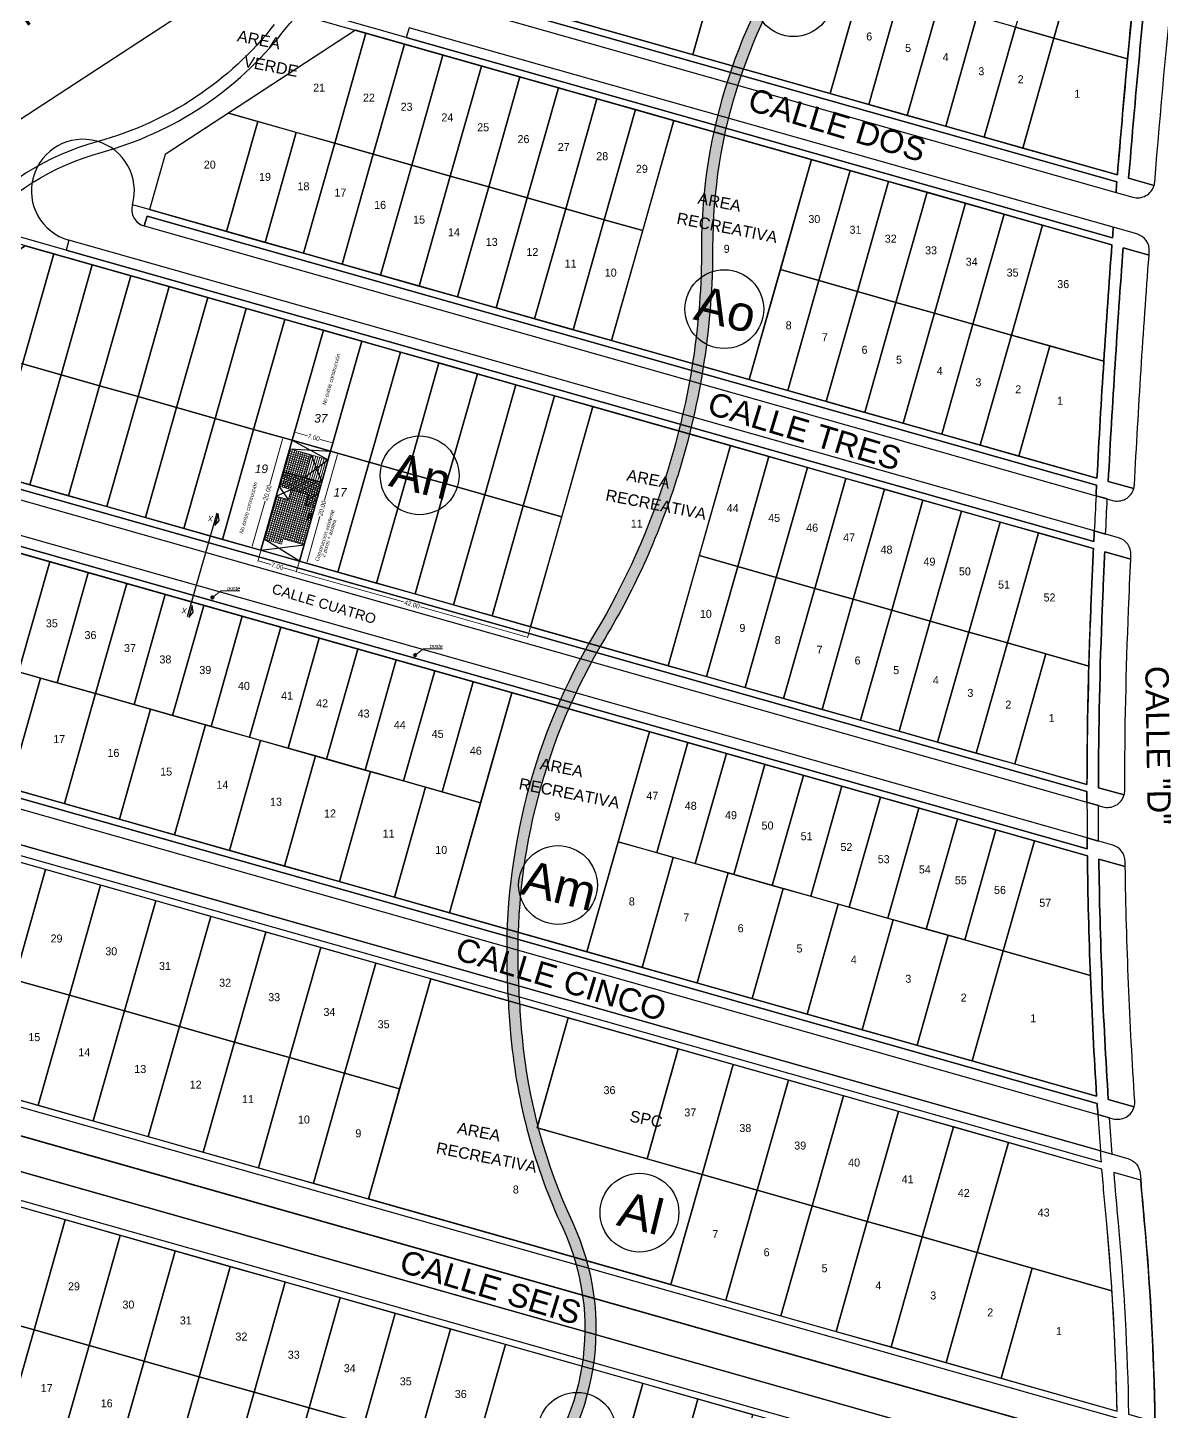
# Model space of a CAD drawing. Header units: millimetres. Extents: x 547073 to 557369, y 9424164 to 9429566.
# Drawn here: x 548654 to 548852.2, y 9428675.1 to 9428917 of the extents above; entities that cross this region are included whole.
import ezdxf

# ---------------------------------------------------------------- set-up
doc = ezdxf.new("R2010")
doc.units = ezdxf.units.MM
doc.linetypes.add('DASHED', pattern=[0.75, 0.5, -0.25])
for name, color, linetype, lineweight in [('--POLIGONAL DE VEREDAS', 252, 'Continuous', 13), ('00 Lotes', 7, 'Continuous', 15), ('01_GRIS 250', 250, 'Continuous', 9), ('hatch', 252, 'Continuous', 0), ('MANZANAS', 1, 'Continuous', 30), ('polilinea lote', 201, 'Continuous', 25), ('trazado manzanas', 6, 'Continuous', 25)]:
    doc.layers.add(name, color=color, linetype=linetype, lineweight=lineweight)
for name, color, linetype in [('--TEXTO CALLES', 250, 'Continuous'), ('lotes verdes', 84, 'Continuous'), ('NUMERACION', 1, 'Continuous'), ('TEXTO', 5, 'Continuous'), ('TEXTO-CATASTRO', 12, 'Continuous'), ('trazado vias 2', 9, 'Continuous')]:
    doc.layers.add(name, color=color, linetype=linetype)
doc.styles.add('KBYOZ', font='micross.ttf')
doc.styles.add('PATTY', font='ariali.ttf')
doc.dimstyles.new('MARCO 1-20', dxfattribs={"dimtxt": 0.25, "dimasz": 0.25, "dimexe": 0.125, "dimexo": 0.1, "dimgap": 0.09, "dimtad": 0, "dimlfac": 0.2, "dimzin": 0, "dimdsep": 46, "dimtxsty": 'Standard', "dimcen": 0.09, "dimclrd": 3, "dimclre": 3, "dimclrt": 7, "dimadec": 0, "dimazin": 0, "dimtfac": 1, "dimtofl": 0, "dimtmove": 2, "dimatfit": 0, "dimfxl": 1, "dimtolj": 1, "dimtzin": 0, "dimlwd": 0, "dimlwe": 0, "dimarcsym": 0})

# ---------------------------------------------------------------- blocks, each defined once
blk = doc.blocks.new('TGTRGRG')
at = {"layer": '01_GRIS 250'}
h = blk.add_hatch(dxfattribs=at)
h.set_pattern_fill('ANSI31', color=256, scale=0.12, angle=135)
h.paths.add_polyline_path([(10607.26, -16649.92), (10605.06, -16649.92), (10605.06, -16657.77), (10608.21, -16657.77), (10608.21, -16656.77), (10612.06, -16656.77), (10612.06, -16645.42), (10608.96, -16645.42), (10608.96, -16641.32), (10605.06, -16641.32), (10605.06, -16648.12), (10607.26, -16648.12)])
h = blk.add_hatch(dxfattribs=at)
h.set_pattern_fill('ANSI31', color=256, scale=0.12, angle=45)
h.set_pattern_definition([(90, (13.38616, 0), (-0.381, 0), [])])
h.paths.add_polyline_path([(10612.06, -16641.32), (10608.96, -16641.32), (10605.06, -16641.32), (10605.06, -16648.12), (10607.26, -16648.12), (10607.26, -16649.92), (10605.06, -16649.92), (10605.06, -16657.77), (10608.21, -16657.77), (10608.21, -16656.77), (10612.06, -16656.77), (10612.06, -16652.47), (10611.46, -16652.47), (10611.46, -16651.17), (10612.06, -16651.17)])
h = blk.add_hatch(dxfattribs=at)
h.set_pattern_fill('ANSI31', color=256, scale=0.12)
h.set_pattern_definition([(45, (22.7119, -8e-05), (-0.2694076836, 0.2694076836), [])])
h.paths.add_polyline_path([(10610.41, -16648.12), (10610.41, -16650.07), (10612.06, -16650.07), (10612.06, -16645.42), (10605.06, -16645.42), (10605.06, -16648.12)])
for p, q in [((10605.06, -16641.32), (10612.06, -16639.77)), ((10605.06, -16639.77), (10612.06, -16641.32)), ((10612.06, -16641.32), (10608.96, -16645.42)), ((10608.96, -16641.32), (10612.06, -16645.42)), ((10605.06, -16649.92), (10607.26, -16648.12)), ((10607.26, -16649.92), (10605.06, -16648.12)), ((10611.46, -16652.47), (10612.06, -16651.17)), ((10611.46, -16651.17), (10612.06, -16652.47)), ((10605.06, -16659.77), (10612.06, -16656.77)), ((10612.06, -16659.77), (10605.06, -16657.77))]:
    blk.add_line(p, q)
at = {"color": 251, "lineweight": 0, "true_color": 0x636466}
for points in [[(10605.06, -16639.77), (10612.06, -16639.77), (10612.06, -16659.77), (10605.06, -16659.77)], [(10605.06, -16641.32), (10608.96, -16641.32), (10608.96, -16645.42), (10612.06, -16645.42), (10612.06, -16656.77), (10608.21, -16656.77), (10608.21, -16657.77), (10605.06, -16657.77), (10605.06, -16649.92), (10607.26, -16649.92), (10607.26, -16648.12), (10605.06, -16648.12)], [(10605.06, -16641.32), (10608.96, -16641.32), (10612.06, -16641.32), (10612.06, -16651.17), (10611.46, -16651.17), (10611.46, -16652.47), (10612.06, -16652.47), (10612.06, -16656.77), (10608.21, -16656.77), (10608.21, -16657.77), (10605.06, -16657.77), (10605.06, -16649.92), (10607.26, -16649.92), (10607.26, -16648.12), (10605.06, -16648.12)]]:
    blk.add_lwpolyline(points, close=True, dxfattribs=at)
blk.add_lwpolyline([(10610.41, -16648.12), (10605.06, -16648.12), (10605.06, -16645.42), (10612.06, -16645.42), (10612.06, -16650.07), (10610.41, -16650.07), (10610.41, -16648.12)], dxfattribs=at)
blk = doc.blocks.new('fwefwe')
at = {"layer": '00 Lotes', "color": 1, "lineweight": 30}
blk.add_line((549180.55, 9427877.19), (549184.48, 9427895.62), dxfattribs=at)
for points in [[(549184.23, 9427895.67), (549183.5, 9427894.72), (549183.78, 9427893.56)], [(549180.75, 9427879.36), (549180.02, 9427878.41), (549180.3, 9427877.25)]]:
    blk.add_lwpolyline(points, close=True, dxfattribs=at)
at = {"layer": 'TEXTO-CATASTRO', "color": 5, "char_height": 0.949, "width": 4.7177, "attachment_point": 5, "rotation": 0.0806, "style": 'PATTY'}
for insert in [(549185.07, 9427894.54), (549181.56, 9427878.18)]:
    blk.add_mtext('X', dxfattribs=dict(at, insert=insert))
blk = doc.blocks.new('*D176')
at = {"color": 3, "linetype": 'Continuous', "lineweight": 0, "transparency": 16777216}
for p, q in [((548700.25, 9428844.99), (548700.66, 9428846.44)), ((548700.87, 9428846.26), (548702.88, 9428845.68)), ((548707.12, 9428844.48), (548705.11, 9428845.05)), ((548706.98, 9428843.08), (548707.4, 9428844.53))]:
    blk.add_line(p, q, dxfattribs=at)
at = {"color": 3, "lineweight": 70, "transparency": 16777216}
for points in [[(548700.88, 9428846.3), (548700.86, 9428846.22), (548700.63, 9428846.32)], [(548707.13, 9428844.52), (548707.11, 9428844.44), (548707.36, 9428844.41)]]:
    blk.add_solid(points, dxfattribs=at)
at = {"layer": 'Defpoints', "color": 0, "lineweight": 70, "transparency": 16777216}
for p in [(548700.63, 9428846.32), (548700.22, 9428844.89), (548706.96, 9428842.98)]:
    blk.add_point(p, dxfattribs=at)
at = {"color": 7, "transparency": 16777216, "insert": (548703.99, 9428845.37), "char_height": 0.25, "attachment_point": 5, "rotation": 344.1764}
blk.add_mtext('\\A1;{\\H3.2x;7.00}', dxfattribs=at)
blk = doc.blocks.new('*D178')
at = {"color": 3, "linetype": 'Continuous', "lineweight": 0, "transparency": 16777216}
for p, q in [((548708.14, 9428842.39), (548705.89, 9428834.44)), ((548707.05, 9428842.96), (548708.33, 9428842.59)), ((548702.82, 9428823.63), (548705.07, 9428831.57)), ((548701.6, 9428823.71), (548702.87, 9428823.35))]:
    blk.add_line(p, q, dxfattribs=at)
at = {"color": 3, "lineweight": 70, "transparency": 16777216}
for points in [[(548708.1, 9428842.4), (548708.18, 9428842.38), (548708.21, 9428842.63)], [(548702.78, 9428823.64), (548702.86, 9428823.61), (548702.75, 9428823.39)]]:
    blk.add_solid(points, dxfattribs=at)
at = {"layer": 'Defpoints', "color": 0, "lineweight": 70, "transparency": 16777216}
for p in [(548706.96, 9428842.98), (548701.5, 9428823.74), (548702.75, 9428823.39)]:
    blk.add_point(p, dxfattribs=at)
at = {"color": 7, "transparency": 16777216, "insert": (548705.48, 9428833.01), "char_height": 0.25, "attachment_point": 5, "rotation": 74.1744}
blk.add_mtext('\\A1;{\\H3.2x;20.00}', dxfattribs=at)
blk = doc.blocks.new('*D179')
at = {"color": 3, "linetype": 'Continuous', "lineweight": 0, "transparency": 16777216}
for p, q in [((548698.55, 9428845.11), (548696.29, 9428837.16)), ((548700.12, 9428844.92), (548698.49, 9428845.38)), ((548693.23, 9428826.35), (548695.48, 9428834.29)), ((548694.67, 9428825.68), (548693.04, 9428826.14))]:
    blk.add_line(p, q, dxfattribs=at)
at = {"color": 3, "lineweight": 70, "transparency": 16777216}
for points in [[(548698.51, 9428845.12), (548698.59, 9428845.09), (548698.61, 9428845.35)], [(548693.19, 9428826.36), (548693.27, 9428826.33), (548693.16, 9428826.1)]]:
    blk.add_solid(points, dxfattribs=at)
at = {"layer": 'Defpoints', "color": 0, "lineweight": 70, "transparency": 16777216}
for p in [(548700.22, 9428844.89), (548693.16, 9428826.1), (548694.77, 9428825.65)]:
    blk.add_point(p, dxfattribs=at)
at = {"color": 7, "transparency": 16777216, "insert": (548695.89, 9428835.73), "char_height": 0.25, "attachment_point": 5, "rotation": 74.175}
blk.add_mtext('\\A1;{\\H3.2x;20.00}', dxfattribs=at)
blk = doc.blocks.new('*D180')
at = {"color": 3, "linetype": 'Continuous', "lineweight": 0, "transparency": 16777216}
for p, q in [((548701.47, 9428823.64), (548700.95, 9428821.8)), ((548701.23, 9428821.85), (548719.69, 9428816.62)), ((548741.15, 9428810.53), (548722.69, 9428815.77)), ((548741.88, 9428812.19), (548741.36, 9428810.35))]:
    blk.add_line(p, q, dxfattribs=at)
at = {"color": 3, "lineweight": 70, "transparency": 16777216}
for points in [[(548701.24, 9428821.89), (548701.21, 9428821.81), (548700.99, 9428821.92)], [(548741.16, 9428810.57), (548741.14, 9428810.49), (548741.39, 9428810.47)]]:
    blk.add_solid(points, dxfattribs=at)
at = {"layer": 'Defpoints', "color": 0, "lineweight": 70, "transparency": 16777216}
for p in [(548701.5, 9428823.74), (548741.39, 9428810.47), (548741.91, 9428812.29)]:
    blk.add_point(p, dxfattribs=at)
at = {"color": 7, "transparency": 16777216, "insert": (548721.19, 9428816.19), "char_height": 0.25, "attachment_point": 5, "rotation": 344.1758}
blk.add_mtext('\\A1;{\\H3.2x;42.00}', dxfattribs=at)
blk = doc.blocks.new('*D177')
at = {"color": 3, "linetype": 'Continuous', "lineweight": 0, "transparency": 16777216}
for p, q in [((548694.74, 9428825.55), (548694.22, 9428823.71)), ((548694.49, 9428823.76), (548696.51, 9428823.19)), ((548700.74, 9428821.99), (548698.73, 9428822.56)), ((548701.47, 9428823.64), (548700.95, 9428821.8))]:
    blk.add_line(p, q, dxfattribs=at)
at = {"color": 3, "lineweight": 70, "transparency": 16777216}
for points in [[(548694.5, 9428823.8), (548694.48, 9428823.72), (548694.25, 9428823.83)], [(548700.76, 9428822.03), (548700.73, 9428821.95), (548700.99, 9428821.92)]]:
    blk.add_solid(points, dxfattribs=at)
at = {"layer": 'Defpoints', "color": 0, "lineweight": 70, "transparency": 16777216}
for p in [(548694.77, 9428825.65), (548694.25, 9428823.83), (548701.5, 9428823.74)]:
    blk.add_point(p, dxfattribs=at)
at = {"color": 7, "transparency": 16777216, "insert": (548697.62, 9428822.87), "char_height": 0.25, "attachment_point": 5, "rotation": 344.183}
blk.add_mtext('\\A1;{\\H3.2x;7.00}', dxfattribs=at)

msp = doc.modelspace()

# ---------------------------------------------------------------- hatches: boundary and pattern name
at = {"layer": 'hatch'}
h = msp.add_hatch(color=256, dxfattribs=at)
h.dxf.hatch_style = 1
h.paths.add_polyline_path([(548773.815, 9428878.661, -0.1577477), (548791.511, 9428933.407, 0.0719773), (548801.284, 9428952.095, -0.1800297), (548799.596, 9428953.332, -0.0741071), (548789.89, 9428934.578, 0.1577477), (548771.815, 9428878.661, -0.0758209), (548765.852, 9428839.49, -0.05932), (548753.158, 9428811.133, 0.1424323), (548737.769, 9428752.449, 0.0166755), (548738.491, 9428740.395, 0.0859777), (548747.474, 9428707.261, -0.3062155), (548740.077, 9428660.848, 0.2473099), (548727.801, 9428616.044, -0.2519539), (548713.317, 9428564.942, 0.2519539), (548700.762, 9428520.645, -0.1879803), (548692.993, 9428470.657, 0.147332), (548686.805, 9428443.332), (548687.95, 9428436.147, 0.1613815), (548698.931, 9428414.949, 0.0854471), (548731.107, 9428392.826, -0.4558863), (548742.099, 9428355.094, 0.2105839), (548734.489, 9428306.996, -0.3226905), (548714.183, 9428254.029, 0.3212608), (548696.474, 9428208.191, -0.1777338), (548689.119, 9428133.977), (548691.072, 9428133.423, 0.1769096), (548698.41, 9428208.691, -0.3212608), (548715.28, 9428252.356, 0.3226905), (548736.423, 9428307.507, -0.2105839), (548743.781, 9428354.011, 0.4558863), (548731.945, 9428394.642, -0.0854471), (548700.327, 9428416.381, -0.1613815), (548689.925, 9428436.462), (548688.78, 9428443.646, -0.1457594), (548694.723, 9428469.653, 0.1879803), (548702.715, 9428521.077, -0.2519539), (548714.753, 9428563.55, 0.2519539), (548729.754, 9428616.476, -0.2473099), (548741.537, 9428659.481, 0.3062155), (548749.286, 9428708.106, -0.0859777), (548740.482, 9428740.582, -0.0166755), (548739.768, 9428752.502, -0.1424323), (548754.874, 9428810.106, 0.05932), (548767.762, 9428838.894, 0.0758209)])

# ---------------------------------------------------------------- linework, layer by layer
at = {"layer": '--POLIGONAL DE VEREDAS'}
for points in [[(548686.276, 9428817.411), (548687.746, 9428818.549), (548691.088, 9428818.549)], [(548721.719, 9428807.311), (548723.189, 9428808.448), (548726.531, 9428808.448)]]:
    msp.add_lwpolyline(points, dxfattribs=at)
at = {"layer": '00 Lotes', "color": 1, "lineweight": 70}
for centre in [(548686.276, 9428817.411), (548721.719, 9428807.311)]:
    msp.add_circle(centre, 0.186, dxfattribs=at)
at = {"layer": 'lotes verdes'}
for points in [[(548804.548, 9428941.608), (548780.495, 9428948.425), (548775.723, 9428931.588), (548770.269, 9428912.346), (548794.322, 9428905.529)], [(548791.05, 9428893.984), (548766.997, 9428900.801), (548756.09, 9428862.317), (548780.142, 9428855.5)], [(548776.87, 9428843.955), (548752.817, 9428850.772), (548741.91, 9428812.288), (548765.962, 9428805.471)], [(548762.69, 9428793.925), (548738.638, 9428800.743), (548727.73, 9428762.258), (548751.783, 9428755.441)], [(548771.92, 9428716.473), (548743.057, 9428724.654), (548748.51, 9428743.896), (548724.458, 9428750.713), (548713.55, 9428712.229), (548766.466, 9428697.231)], [(548761.558, 9428679.913), (548737.505, 9428686.731), (548726.598, 9428648.246), (548750.65, 9428641.429)]]:
    msp.add_lwpolyline(points, close=True, dxfattribs=at)
at = {"layer": 'MANZANAS'}
for centre in [(548787.897, 9428922.383), (548775.798, 9428867.832), (548722.511, 9428838.754), (548746.71, 9428767.114), (548760.96, 9428709.815), (548750.038, 9428671.488)]:
    msp.add_circle(centre, 6.888, dxfattribs=at)
at = {"layer": 'polilinea lote'}
for points in [[(548775.723, 9428931.588), (548755.519, 9428937.315), (548750.065, 9428918.073), (548770.269, 9428912.346)], [(548838.221, 9428932.064), (548831.487, 9428933.973), (548826.715, 9428917.136), (548833.449, 9428915.227)], [(548806.51, 9428922.862), (548799.776, 9428924.771), (548794.322, 9428905.529), (548801.057, 9428903.62)], [(548813.245, 9428920.954), (548806.51, 9428922.862), (548801.057, 9428903.62), (548807.791, 9428901.712)], [(548819.98, 9428919.045), (548813.245, 9428920.954), (548807.791, 9428901.712), (548814.526, 9428899.803)], [(548826.715, 9428917.136), (548819.98, 9428919.045), (548814.526, 9428899.803), (548821.261, 9428897.894)], [(548713.119, 9428916.072), (548711.28, 9428916.593), (548689.07, 9428902.1), (548707.666, 9428896.83)], [(548833.449, 9428915.227), (548826.715, 9428917.136), (548821.261, 9428897.894), (548827.995, 9428895.985)], [(548719.854, 9428914.163), (548713.119, 9428916.072), (548707.666, 9428896.83), (548714.4, 9428894.921)], [(548726.589, 9428912.254), (548719.854, 9428914.163), (548714.4, 9428894.921), (548721.135, 9428893.012)], [(548733.323, 9428910.345), (548726.589, 9428912.254), (548721.135, 9428893.012), (548727.87, 9428891.103)], [(548740.058, 9428908.436), (548733.323, 9428910.345), (548727.87, 9428891.103), (548734.604, 9428889.194)], [(548746.793, 9428906.528), (548740.058, 9428908.436), (548734.604, 9428889.194), (548741.339, 9428887.286)], [(548753.528, 9428904.619), (548746.793, 9428906.528), (548741.339, 9428887.286), (548748.074, 9428885.377)], [(548760.262, 9428902.71), (548753.528, 9428904.619), (548748.074, 9428885.377), (548754.809, 9428883.468)], [(548689.07, 9428902.1), (548678.011, 9428894.885), (548675.273, 9428885.223), (548688.742, 9428881.405), (548694.196, 9428900.647)], [(548766.997, 9428900.801), (548760.262, 9428902.71), (548754.809, 9428883.468), (548761.543, 9428881.559)], [(548700.931, 9428898.738), (548694.196, 9428900.647), (548688.742, 9428881.405), (548695.477, 9428879.496)], [(548707.666, 9428896.83), (548700.931, 9428898.738), (548695.477, 9428879.496), (548702.212, 9428877.588)], [(548714.4, 9428894.921), (548707.666, 9428896.83), (548702.212, 9428877.588), (548708.947, 9428875.679)], [(548721.135, 9428893.012), (548714.4, 9428894.921), (548708.947, 9428875.679), (548715.681, 9428873.77)], [(548727.87, 9428891.103), (548721.135, 9428893.012), (548715.681, 9428873.77), (548722.416, 9428871.861)], [(548797.784, 9428892.075), (548791.05, 9428893.984), (548785.596, 9428874.742), (548792.331, 9428872.833)], [(548734.604, 9428889.194), (548727.87, 9428891.103), (548722.416, 9428871.861), (548729.151, 9428869.952)], [(548804.519, 9428890.166), (548797.784, 9428892.075), (548792.331, 9428872.833), (548799.065, 9428870.924)], [(548811.254, 9428888.258), (548804.519, 9428890.166), (548799.065, 9428870.924), (548805.8, 9428869.015)], [(548741.339, 9428887.286), (548734.604, 9428889.194), (548729.151, 9428869.952), (548735.885, 9428868.044)], [(548817.989, 9428886.349), (548811.254, 9428888.258), (548805.8, 9428869.015), (548812.535, 9428867.107)], [(548748.074, 9428885.377), (548741.339, 9428887.286), (548735.885, 9428868.044), (548742.62, 9428866.135)], [(548754.809, 9428883.468), (548748.074, 9428885.377), (548742.62, 9428866.135), (548749.355, 9428864.226)], [(548824.723, 9428884.44), (548817.989, 9428886.349), (548812.535, 9428867.107), (548819.269, 9428865.198)], [(548761.543, 9428881.559), (548754.809, 9428883.468), (548749.355, 9428864.226), (548756.09, 9428862.317)], [(548831.458, 9428882.531), (548824.723, 9428884.44), (548819.269, 9428865.198), (548826.004, 9428863.289)], [(548658.531, 9428877.495), (548653.533, 9428878.912), (548631.323, 9428864.419), (548639.608, 9428862.071), (548646.343, 9428860.162), (548653.078, 9428858.253)], [(548665.266, 9428875.586), (548658.531, 9428877.495), (548653.078, 9428858.253), (548659.812, 9428856.344)], [(548672.001, 9428873.678), (548665.266, 9428875.586), (548659.812, 9428856.344), (548666.547, 9428854.436)], [(548678.735, 9428871.769), (548672.001, 9428873.678), (548666.547, 9428854.436), (548673.282, 9428852.527)], [(548792.331, 9428872.833), (548785.596, 9428874.742), (548780.142, 9428855.5), (548786.877, 9428853.591)], [(548685.47, 9428869.86), (548678.735, 9428871.769), (548673.282, 9428852.527), (548680.016, 9428850.618)], [(548799.065, 9428870.924), (548792.331, 9428872.833), (548786.877, 9428853.591), (548793.612, 9428851.682)], [(548805.8, 9428869.015), (548799.065, 9428870.924), (548793.612, 9428851.682), (548800.346, 9428849.773)], [(548692.205, 9428867.951), (548685.47, 9428869.86), (548680.016, 9428850.618), (548686.751, 9428848.709)], [(548812.535, 9428867.107), (548805.8, 9428869.015), (548800.346, 9428849.773), (548807.081, 9428847.865)], [(548698.94, 9428866.042), (548692.205, 9428867.951), (548686.751, 9428848.709), (548693.486, 9428846.8)], [(548705.674, 9428864.134), (548698.94, 9428866.042), (548693.486, 9428846.8), (548700.221, 9428844.891)], [(548819.269, 9428865.198), (548812.535, 9428867.107), (548807.081, 9428847.865), (548813.816, 9428845.956)], [(548712.409, 9428862.225), (548705.674, 9428864.134), (548700.221, 9428844.891), (548706.955, 9428842.983)], [(548826.004, 9428863.289), (548819.269, 9428865.198), (548813.816, 9428845.956), (548820.55, 9428844.047)], [(548832.739, 9428861.38), (548826.004, 9428863.289), (548820.55, 9428844.047), (548827.285, 9428842.138)], [(548719.144, 9428860.316), (548712.409, 9428862.225), (548706.955, 9428842.983), (548713.69, 9428841.074)], [(548725.878, 9428858.407), (548719.144, 9428860.316), (548713.69, 9428841.074), (548720.425, 9428839.165)], [(548732.613, 9428856.498), (548725.878, 9428858.407), (548720.425, 9428839.165), (548727.159, 9428837.256)], [(548659.812, 9428856.344), (548653.078, 9428858.253), (548647.624, 9428839.011), (548654.358, 9428837.102)], [(548666.547, 9428854.436), (548659.812, 9428856.344), (548654.358, 9428837.102), (548661.093, 9428835.193)], [(548739.348, 9428854.589), (548732.613, 9428856.498), (548727.159, 9428837.256), (548733.894, 9428835.347)], [(548673.282, 9428852.527), (548666.547, 9428854.436), (548661.093, 9428835.193), (548667.828, 9428833.285)], [(548746.083, 9428852.681), (548739.348, 9428854.589), (548733.894, 9428835.347), (548740.629, 9428833.439)], [(548680.016, 9428850.618), (548673.282, 9428852.527), (548667.828, 9428833.285), (548674.563, 9428831.376)], [(548752.817, 9428850.772), (548746.083, 9428852.681), (548740.629, 9428833.439), (548747.364, 9428831.53)], [(548680.016, 9428850.618), (548674.563, 9428831.376), (548681.297, 9428829.467), (548686.751, 9428848.709)], [(548693.486, 9428846.8), (548686.751, 9428848.709), (548681.297, 9428829.467), (548688.032, 9428827.558)], [(548700.221, 9428844.891), (548693.486, 9428846.8), (548688.032, 9428827.558), (548694.767, 9428825.649)], [(548706.955, 9428842.983), (548700.221, 9428844.891), (548694.767, 9428825.649), (548701.502, 9428823.741)], [(548783.605, 9428842.046), (548776.87, 9428843.955), (548771.416, 9428824.713), (548778.151, 9428822.804)], [(548713.69, 9428841.074), (548706.955, 9428842.983), (548701.502, 9428823.741), (548708.236, 9428821.832)], [(548790.339, 9428840.137), (548783.605, 9428842.046), (548778.151, 9428822.804), (548784.886, 9428820.895)], [(548720.425, 9428839.165), (548713.69, 9428841.074), (548708.236, 9428821.832), (548714.971, 9428819.923)], [(548727.159, 9428837.256), (548720.425, 9428839.165), (548714.971, 9428819.923), (548721.706, 9428818.014)], [(548797.074, 9428838.228), (548790.339, 9428840.137), (548784.886, 9428820.895), (548791.62, 9428818.986)], [(548733.894, 9428835.347), (548727.159, 9428837.256), (548721.706, 9428818.014), (548728.44, 9428816.105)], [(548803.809, 9428836.319), (548797.074, 9428838.228), (548791.62, 9428818.986), (548798.355, 9428817.077)], [(548740.629, 9428833.439), (548733.894, 9428835.347), (548728.44, 9428816.105), (548735.175, 9428814.197)], [(548810.543, 9428834.411), (548803.809, 9428836.319), (548798.355, 9428817.077), (548805.09, 9428815.169)], [(548817.278, 9428832.502), (548810.543, 9428834.411), (548805.09, 9428815.169), (548811.824, 9428813.26)], [(548747.364, 9428831.53), (548740.629, 9428833.439), (548735.175, 9428814.197), (548741.91, 9428812.288)], [(548824.013, 9428830.593), (548817.278, 9428832.502), (548811.824, 9428813.26), (548818.559, 9428811.351)], [(548830.748, 9428828.684), (548824.013, 9428830.593), (548818.559, 9428811.351), (548825.294, 9428809.442)], [(548657.821, 9428823.648), (548651.086, 9428825.557), (548645.632, 9428806.315), (548652.367, 9428804.406)], [(548778.151, 9428822.804), (548771.416, 9428824.713), (548765.962, 9428805.471), (548772.697, 9428803.562)], [(548664.556, 9428821.739), (548657.821, 9428823.648), (548652.367, 9428804.406), (548659.102, 9428802.497)], [(548784.886, 9428820.895), (548778.151, 9428822.804), (548772.697, 9428803.562), (548779.432, 9428801.653)], [(548671.29, 9428819.831), (548664.556, 9428821.739), (548659.102, 9428802.497), (548665.837, 9428800.589)], [(548678.025, 9428817.922), (548671.29, 9428819.831), (548665.837, 9428800.589), (548672.571, 9428798.68)], [(548791.62, 9428818.986), (548784.886, 9428820.895), (548779.432, 9428801.653), (548786.167, 9428799.744)], [(548684.76, 9428816.013), (548678.025, 9428817.922), (548672.571, 9428798.68), (548679.306, 9428796.771)], [(548798.355, 9428817.077), (548791.62, 9428818.986), (548786.167, 9428799.744), (548792.901, 9428797.835)], [(548691.495, 9428814.104), (548684.76, 9428816.013), (548679.306, 9428796.771), (548686.041, 9428794.862)], [(548805.09, 9428815.169), (548798.355, 9428817.077), (548792.901, 9428797.835), (548799.636, 9428795.926)], [(548811.824, 9428813.26), (548805.09, 9428815.169), (548799.636, 9428795.926), (548806.371, 9428794.018)], [(548698.229, 9428812.195), (548691.495, 9428814.104), (548686.041, 9428794.862), (548692.776, 9428792.953)], [(548818.559, 9428811.351), (548811.824, 9428813.26), (548806.371, 9428794.018), (548813.105, 9428792.109)], [(548704.964, 9428810.287), (548698.229, 9428812.195), (548692.776, 9428792.953), (548699.51, 9428791.044)], [(548711.699, 9428808.378), (548704.964, 9428810.287), (548699.51, 9428791.044), (548706.245, 9428789.136)], [(548825.294, 9428809.442), (548818.559, 9428811.351), (548813.105, 9428792.109), (548819.84, 9428790.2)], [(548718.433, 9428806.469), (548711.699, 9428808.378), (548706.245, 9428789.136), (548712.98, 9428787.227)], [(548832.029, 9428807.533), (548825.294, 9428809.442), (548819.84, 9428790.2), (548826.575, 9428788.291)], [(548656.216, 9428803.315), (548646.595, 9428806.042), (548641.141, 9428786.8), (548650.762, 9428784.073)], [(548725.168, 9428804.56), (548718.433, 9428806.469), (548712.98, 9428787.227), (548719.714, 9428785.318)], [(548665.837, 9428800.589), (548656.216, 9428803.315), (548650.762, 9428784.073), (548660.383, 9428781.347)], [(548731.903, 9428802.651), (548725.168, 9428804.56), (548719.714, 9428785.318), (548726.449, 9428783.409)], [(548675.458, 9428797.862), (548665.837, 9428800.589), (548660.383, 9428781.347), (548670.004, 9428778.62)], [(548738.638, 9428800.743), (548731.903, 9428802.651), (548726.449, 9428783.409), (548733.184, 9428781.5)], [(548685.079, 9428795.135), (548675.458, 9428797.862), (548670.004, 9428778.62), (548679.625, 9428775.893)], [(548694.7, 9428792.408), (548685.079, 9428795.135), (548679.625, 9428775.893), (548689.246, 9428773.166)], [(548769.425, 9428792.017), (548762.69, 9428793.925), (548757.236, 9428774.683), (548763.971, 9428772.774)], [(548704.321, 9428789.681), (548694.7, 9428792.408), (548689.246, 9428773.166), (548698.867, 9428770.439)], [(548776.16, 9428790.108), (548769.425, 9428792.017), (548763.971, 9428772.774), (548770.706, 9428770.866)], [(548713.942, 9428786.954), (548704.321, 9428789.681), (548698.867, 9428770.439), (548708.488, 9428767.712)], [(548782.894, 9428788.199), (548776.16, 9428790.108), (548770.706, 9428770.866), (548777.441, 9428768.957)], [(548723.563, 9428784.227), (548713.942, 9428786.954), (548708.488, 9428767.712), (548718.109, 9428764.985)], [(548789.629, 9428786.29), (548782.894, 9428788.199), (548777.441, 9428768.957), (548784.175, 9428767.048)], [(548796.364, 9428784.381), (548789.629, 9428786.29), (548784.175, 9428767.048), (548790.91, 9428765.139)], [(548733.184, 9428781.5), (548723.563, 9428784.227), (548718.109, 9428764.985), (548727.73, 9428762.258)], [(548803.098, 9428782.472), (548796.364, 9428784.381), (548790.91, 9428765.139), (548797.645, 9428763.23)], [(548809.833, 9428780.564), (548803.098, 9428782.472), (548797.645, 9428763.23), (548804.379, 9428761.322)], [(548816.568, 9428778.655), (548809.833, 9428780.564), (548804.379, 9428761.322), (548811.114, 9428759.413)], [(548823.303, 9428776.746), (548816.568, 9428778.655), (548811.114, 9428759.413), (548817.849, 9428757.504)], [(548830.037, 9428774.837), (548823.303, 9428776.746), (548817.849, 9428757.504), (548824.584, 9428755.595)], [(548766.857, 9428771.956), (548757.236, 9428774.683), (548751.783, 9428755.441), (548761.404, 9428752.714)], [(548657.111, 9428769.801), (548647.49, 9428772.528), (548642.036, 9428753.286), (548651.657, 9428750.559)], [(548776.478, 9428769.23), (548766.857, 9428771.956), (548761.404, 9428752.714), (548771.025, 9428749.987)], [(548666.732, 9428767.074), (548657.111, 9428769.801), (548651.657, 9428750.559), (548661.278, 9428747.832)], [(548786.099, 9428766.503), (548776.478, 9428769.23), (548771.025, 9428749.987), (548780.646, 9428747.261)], [(548676.353, 9428764.348), (548666.732, 9428767.074), (548661.278, 9428747.832), (548670.899, 9428745.105)], [(548795.721, 9428763.776), (548786.099, 9428766.503), (548780.646, 9428747.261), (548790.267, 9428744.534)], [(548685.974, 9428761.621), (548676.353, 9428764.348), (548670.899, 9428745.105), (548680.52, 9428742.379)], [(548695.595, 9428758.894), (548685.974, 9428761.621), (548680.52, 9428742.379), (548690.141, 9428739.652)], [(548805.342, 9428761.049), (548795.721, 9428763.776), (548790.267, 9428744.534), (548799.888, 9428741.807)], [(548814.963, 9428758.322), (548805.342, 9428761.049), (548799.888, 9428741.807), (548809.509, 9428739.08)], [(548705.216, 9428756.167), (548695.595, 9428758.894), (548690.141, 9428739.652), (548699.762, 9428736.925)], [(548824.584, 9428755.595), (548814.963, 9428758.322), (548809.509, 9428739.08), (548819.13, 9428736.353)], [(548714.837, 9428753.44), (548705.216, 9428756.167), (548699.762, 9428736.925), (548709.383, 9428734.198)], [(548724.458, 9428750.713), (548714.837, 9428753.44), (548709.383, 9428734.198), (548719.004, 9428731.471)], [(548661.278, 9428747.832), (548651.657, 9428750.559), (548646.203, 9428731.317), (548655.824, 9428728.59)], [(548670.899, 9428745.105), (548661.278, 9428747.832), (548655.824, 9428728.59), (548665.445, 9428725.863)], [(548680.52, 9428742.379), (548670.899, 9428745.105), (548665.445, 9428725.863), (548675.066, 9428723.137)], [(548690.141, 9428739.652), (548680.52, 9428742.379), (548675.066, 9428723.137), (548684.687, 9428720.41)], [(548767.752, 9428738.442), (548748.51, 9428743.896), (548743.057, 9428724.654), (548762.299, 9428719.2)], [(548699.762, 9428736.925), (548690.141, 9428739.652), (548684.687, 9428720.41), (548694.308, 9428717.683)], [(548777.374, 9428735.715), (548767.752, 9428738.442), (548762.299, 9428719.2), (548771.92, 9428716.473)], [(548709.383, 9428734.198), (548699.762, 9428736.925), (548694.308, 9428717.683), (548703.929, 9428714.956)], [(548786.995, 9428732.988), (548777.373, 9428735.715), (548771.92, 9428716.473), (548781.541, 9428713.746)], [(548719.004, 9428731.471), (548709.383, 9428734.198), (548703.929, 9428714.956), (548713.55, 9428712.229)], [(548796.616, 9428730.262), (548786.995, 9428732.988), (548781.541, 9428713.746), (548791.162, 9428711.02)], [(548806.237, 9428727.535), (548796.616, 9428730.262), (548791.162, 9428711.02), (548800.783, 9428708.293)], [(548815.858, 9428724.808), (548806.237, 9428727.535), (548800.783, 9428708.293), (548810.404, 9428705.566)], [(548825.479, 9428722.081), (548815.858, 9428724.808), (548810.404, 9428705.566), (548820.025, 9428702.839)], [(548781.541, 9428713.746), (548771.92, 9428716.473), (548766.466, 9428697.231), (548776.087, 9428694.504)], [(548791.162, 9428711.02), (548781.541, 9428713.746), (548776.087, 9428694.504), (548785.708, 9428691.778)], [(548660.537, 9428708.546), (548650.916, 9428711.272), (548645.462, 9428692.03), (548655.083, 9428689.304)], [(548800.783, 9428708.293), (548791.162, 9428711.02), (548785.708, 9428691.778), (548795.329, 9428689.051)], [(548670.158, 9428705.819), (548660.537, 9428708.546), (548655.083, 9428689.304), (548664.704, 9428686.577)], [(548810.404, 9428705.566), (548800.783, 9428708.293), (548795.329, 9428689.051), (548804.95, 9428686.324)], [(548679.779, 9428703.092), (548670.158, 9428705.819), (548664.704, 9428686.577), (548674.325, 9428683.85)], [(548820.025, 9428702.839), (548810.404, 9428705.566), (548804.95, 9428686.324), (548814.571, 9428683.597)], [(548689.4, 9428700.365), (548679.779, 9428703.092), (548674.325, 9428683.85), (548683.946, 9428681.123)], [(548829.646, 9428700.112), (548820.025, 9428702.839), (548814.571, 9428683.597), (548824.192, 9428680.87)], [(548699.021, 9428697.638), (548689.4, 9428700.365), (548683.946, 9428681.123), (548693.567, 9428678.396)], [(548708.642, 9428694.911), (548699.021, 9428697.638), (548693.567, 9428678.396), (548703.188, 9428675.669)], [(548718.263, 9428692.184), (548708.642, 9428694.911), (548703.188, 9428675.669), (548712.809, 9428672.942)], [(548655.083, 9428689.304), (548645.462, 9428692.03), (548640.008, 9428672.788), (548649.629, 9428670.061)], [(548727.884, 9428689.457), (548718.263, 9428692.184), (548712.809, 9428672.942), (548722.43, 9428670.215)], [(548664.704, 9428686.577), (548655.083, 9428689.304), (548649.629, 9428670.061), (548659.25, 9428667.335)], [(548737.505, 9428686.731), (548727.884, 9428689.457), (548722.43, 9428670.215), (548732.051, 9428667.489)], [(548674.325, 9428683.85), (548664.704, 9428686.577), (548659.25, 9428667.335), (548668.871, 9428664.608)], [(548683.946, 9428681.123), (548674.325, 9428683.85), (548668.871, 9428664.608), (548678.492, 9428661.881)], [(548693.567, 9428678.396), (548683.946, 9428681.123), (548678.492, 9428661.881), (548688.113, 9428659.154)], [(548771.179, 9428677.187), (548761.558, 9428679.913), (548756.104, 9428660.671), (548765.725, 9428657.944)], [(548703.188, 9428675.669), (548693.567, 9428678.396), (548688.113, 9428659.154), (548697.734, 9428656.427)], [(548780.8, 9428674.46), (548771.179, 9428677.187), (548765.725, 9428657.944), (548775.346, 9428655.218)], [(548712.809, 9428672.942), (548703.188, 9428675.669), (548697.734, 9428656.427), (548707.355, 9428653.7)]]:
    msp.add_lwpolyline(points, close=True, dxfattribs=at)
for points in [[(548848.053, 9428929.277), (548838.221, 9428932.064), (548833.449, 9428915.227), (548846.321, 9428911.579, -0.0023978)], [(548846.321, 9428911.579), (548833.449, 9428915.227), (548827.995, 9428895.985), (548844.547, 9428891.294, -0.0027456)], [(548843.587, 9428879.093), (548831.458, 9428882.531), (548826.004, 9428863.289), (548842.165, 9428858.709), (548842.165, 9428858.709, -0.0027553)], [(548842.165, 9428858.709), (548832.739, 9428861.38), (548827.285, 9428842.138), (548840.965, 9428838.261, -0.0027618)], [(548839.895, 9428815.49, -0.0014134), (548840.352, 9428825.962), (548830.748, 9428828.684), (548825.294, 9428809.442), (548832.029, 9428807.533), (548839.546, 9428805.403, -0.0031176)], [(548839.546, 9428805.403), (548832.029, 9428807.533), (548826.575, 9428788.291), (548839.224, 9428784.706, -0.0063937)], [(548839.286, 9428772.216), (548830.037, 9428774.837), (548824.584, 9428755.595), (548839.823, 9428751.276, -0.0064702)], [(548839.823, 9428751.276), (548824.584, 9428755.595), (548819.13, 9428736.353), (548840.912, 9428730.179, -0.0065252)], [(548842.668, 9428707.854, -0.0029732), (548841.838, 9428717.444), (548825.479, 9428722.081), (548820.025, 9428702.839), (548829.646, 9428700.112), (548843.595, 9428696.159, 0.0066363)], [(548843.595, 9428696.159), (548829.646, 9428700.112), (548824.192, 9428680.87), (548844.478, 9428675.12, 0.0119114)]]:
    msp.add_lwpolyline(points, format="xyb", close=True, dxfattribs=at)
at = {"layer": 'trazado manzanas'}
for points in [[(548848.053, 9428929.277), (548769.857, 9428951.44, 0.0375468), (548746.926, 9428939.751), (548740.479, 9428935.688), (548736.596, 9428921.89), (548844.547, 9428891.294, -0.0051434)], [(548843.587, 9428879.093), (548711.28, 9428916.593), (548678.011, 9428894.885), (548675.273, 9428885.223), (548840.965, 9428838.261, -0.0055171)], [(548840.352, 9428825.962, 0.0014134), (548839.895, 9428815.49, 0.0095115), (548839.224, 9428784.706), (548620.842, 9428846.602), (548624.66, 9428860.071), (548653.533, 9428878.912)], [(548569.468, 9428828.172, -0.0027427), (548574.725, 9428805.624), (548840.912, 9428730.179, -0.012996), (548839.286, 9428772.216), (548595.635, 9428841.274, -0.0391827)], [(548586.965, 9428748.107), (548844.478, 9428675.12, 0.0185491), (548842.668, 9428707.854, -0.0029732), (548841.838, 9428717.444), (548577.709, 9428792.306, -0.0053495)], [(548586.965, 9428748.107), (548844.478, 9428675.12, 0.0185491), (548842.668, 9428707.854, -0.0029732), (548841.838, 9428717.444), (548577.709, 9428792.306, -0.0053495)], [(548841.547, 9428615.667, 0.0231241), (548844.421, 9428656.427), (548590.791, 9428728.314, -0.005267), (548598.56, 9428684.536), (548841.547, 9428615.667)]]:
    msp.add_lwpolyline(points, format="xyb", close=True, dxfattribs=at)
at = {"layer": 'trazado vias 2'}
for points in [[(548801.284, 9428952.096), (549098.913, 9428867.739, 0.4295973), (549102.657, 9428869.959, -0.0098118), (549108.845, 9428894.859, -0.1312157), (549109.619, 9428896.199), (549112.792, 9428899.374, 0.1285492), (549113.558, 9428900.684, -0.0055691), (549117.632, 9428914.597, 0.4395261), (549108.66, 9428929.832), (548873.196, 9428980.107, 0.1958772), (548731.982, 9428952.789), (548590.894, 9428860.726, -0.0382989), (548568.361, 9428848.369)], [(548789.89, 9428934.578, 0.1577477), (548771.815, 9428878.661, -0.0758209), (548765.852, 9428839.49, -0.05932), (548753.158, 9428811.133, 0.1424323), (548737.769, 9428752.449, 0.0166755), (548738.491, 9428740.395, 0.0859777), (548747.474, 9428707.261, -0.3062155), (548740.077, 9428660.848, 0.2473099), (548727.801, 9428616.044, -0.2519539), (548713.317, 9428564.942, 0.2519539), (548700.762, 9428520.645, -0.1879803), (548692.993, 9428470.657, 0.147332), (548686.805, 9428443.332), (548687.95, 9428436.147, 0.1613815), (548698.931, 9428414.949, 0.0854471), (548731.107, 9428392.826, -0.4558863)], [(548731.945, 9428394.642, -0.0854471), (548700.327, 9428416.381, -0.1613815), (548689.925, 9428436.462), (548688.78, 9428443.646, -0.1457594), (548694.723, 9428469.653, 0.1879803), (548702.715, 9428521.077, -0.2519539), (548714.753, 9428563.55, 0.2519539), (548729.754, 9428616.476, -0.2473099), (548741.537, 9428659.481, 0.3062155), (548749.286, 9428708.106, -0.0859777), (548740.482, 9428740.582, -0.0166755), (548739.768, 9428752.502, -0.1424323), (548754.874, 9428810.106, 0.05932), (548767.762, 9428838.894, 0.0000984), (548767.777, 9428838.944, 0.075722), (548773.815, 9428878.661, -0.1577477), (548791.511, 9428933.407, 0.0719773)], [(548697.085, 9428917.598, -0.1614791), (548666.308, 9428897.166, 0.1490147), (548643.308, 9428882.69, -0.151519), (548609.964, 9428861.931, 0.1748747), (548585.233, 9428844.927, -0.1180984), (548568.851, 9428830.746), (548569.331, 9428828.745, 0.1206874), (548586.859, 9428843.761, -0.1748747), (548610.471, 9428859.996, 0.151519), (548644.821, 9428881.381, -0.1490147), (548666.834, 9428895.236, 0.1614791), (548698.659, 9428916.365, -0.1937047), (548722.7, 9428930.245, 0.1929911)], [(548586.859, 9428843.761), (548839.286, 9428772.216, 0.012996), (548840.912, 9428730.179), (548574.725, 9428805.624, 0.0027427)], [(548575.028, 9428804.291), (548840.996, 9428728.908, 0.0005905), (548841.124, 9428727.001), (548843.77, 9428726.251, 0.4142136), (548847.475, 9428728.319), (548842.954, 9428729.601, -0.0130316), (548841.294, 9428771.647), (548845.913, 9428770.338, -0.000279), (548845.9, 9428771.233, 0.3315593), (548843.718, 9428774.078), (548839.253, 9428775.343, 0.0005795), (548839.271, 9428773.467), (548606.088, 9428839.558)]]:
    msp.add_lwpolyline(points, format="xyb", dxfattribs=at)
for points in [[(548854.575, 9428928.177, 0.3641001), (548852.409, 9428931.369), (548848.388, 9428932.508, 0.0002737), (548848.178, 9428930.489), (548787.557, 9428947.671), (548763.161, 9428954.586, 0.0054436), (548760.991, 9428953.953), (548780.495, 9428948.425), (548780.495, 9428948.425), (548804.548, 9428941.608), (548848.053, 9428929.277, 0.0051434), (548844.547, 9428891.294), (548736.596, 9428921.89), (548731.785, 9428923.254, 0.4142604), (548733.853, 9428919.549), (548734.344, 9428921.281), (548844.447, 9428890.075, 0.0002474), (548844.3, 9428888.246), (548847.259, 9428887.407, 0.4142136), (548850.963, 9428889.475), (548846.508, 9428890.738, -0.0051491), (548850.007, 9428928.724), (548854.501, 9428927.45, -0.0000989)], [(548854.501, 9428927.45), (548850.007, 9428928.724, 0.0051491), (548846.508, 9428890.738), (548850.963, 9428889.475, 0.0487382), (548851.067, 9428890.05, -0.0050823)], [(548847.94, 9428880.978), (548843.82, 9428882.146, 0.0002476), (548843.68, 9428880.314), (548720.181, 9428915.318), (548720.181, 9428915.318), (548702.311, 9428920.383, 0.0092832), (548701.328, 9428919.414), (548843.587, 9428879.093, 0.0055171), (548840.965, 9428838.261), (548675.273, 9428885.223), (548672.281, 9428886.071, 0.4142144), (548674.349, 9428882.366), (548674.84, 9428884.098), (548840.9, 9428837.032, 0.0002489), (548840.804, 9428835.188), (548843.699, 9428834.368, 0.4142136), (548847.403, 9428836.436), (548842.938, 9428837.702, -0.0055233), (548845.551, 9428878.537), (548850.068, 9428877.256, -0.0000829), (548850.114, 9428877.867, 0.3563786)], [(548844.447, 9428890.075), (548734.344, 9428921.281), (548733.853, 9428919.549), (548844.3, 9428888.246, -0.0002474)], [(548843.82, 9428882.146), (548720.672, 9428917.049), (548720.181, 9428915.317), (548843.68, 9428880.314, -0.0002476)], [(548840.9, 9428837.032), (548674.84, 9428884.098), (548674.349, 9428882.366), (548840.804, 9428835.188, -0.0002489)], [(548845.709, 9428782.868), (548841.223, 9428784.139, -0.0096852), (548841.893, 9428815.408, -0.0013502), (548842.329, 9428825.402), (548846.874, 9428824.113, -0.0000951), (548846.906, 9428824.816, 0.3482937), (548844.728, 9428827.84), (548840.498, 9428829.039, 0.0002492), (548840.41, 9428827.193), (548660.677, 9428878.134), (548645.708, 9428882.377, 0.0074766), (548644.821, 9428881.381), (548840.352, 9428825.962, 0.0014134), (548839.895, 9428815.49, 0.0095115), (548839.224, 9428784.706), (548620.842, 9428846.602), (548617.693, 9428847.494, 0.4139332), (548619.758, 9428843.791), (548620.249, 9428845.523), (548839.222, 9428783.459), (548839.222, 9428781.589), (548842.004, 9428780.8, 0.4142136)], [(548840.498, 9428829.039), (548661.167, 9428879.866), (548660.677, 9428878.134), (548840.41, 9428827.193, -0.0002492)], [(548850.068, 9428877.256), (548845.551, 9428878.537, 0.0055233), (548842.938, 9428837.702), (548847.403, 9428836.436, 0.0559397), (548847.513, 9428837.096, -0.0054454)], [(548839.253, 9428775.343), (548606.579, 9428841.29), (548606.088, 9428839.558), (548839.271, 9428773.467, -0.0005795)], [(548842.778, 9428834.629), (548840.804, 9428835.188, 0.0008302), (548840.498, 9428829.039), (548842.473, 9428828.479, -0.0008311)], [(548846.49, 9428815.22, -0.0012045), (548846.874, 9428824.113), (548842.329, 9428825.402, 0.0013502), (548841.893, 9428815.408, 0.0096852), (548841.223, 9428784.139), (548845.709, 9428782.868, 0.0687775), (548845.822, 9428783.682, -0.0098248)], [(548840.996, 9428728.908), (548575.028, 9428804.291, -0.0002428), (548575.48, 9428802.292), (548841.124, 9428727.001, -0.0005905)], [(548583.378, 9428744.592, 0.0057525), (548573.468, 9428792.03, -0.5674002), (548577.216, 9428795.564), (548846.353, 9428719.283, -0.3127686), (548848.525, 9428716.642, 0.002557), (548849.24, 9428708.463, -0.0209176), (548851.134, 9428670.992, -0.5003292), (548847.316, 9428668.08), (548585.503, 9428742.285, -0.2821988)], [(548841.587, 9428720.634), (548577.216, 9428795.564, 0.0206917), (548576.974, 9428795.622, -0.0002409), (548577.415, 9428793.637), (548841.736, 9428718.72, -0.0005927)], [(548841.223, 9428781.021), (548839.222, 9428781.589, 0.001929), (548839.253, 9428775.343), (548841.258, 9428774.775, -0.0019342)], [(548845.913, 9428770.338), (548841.294, 9428771.647, 0.0130316), (548842.954, 9428729.601), (548847.475, 9428728.319, 0.0858153), (548847.582, 9428729.336, -0.0127812)], [(548844.499, 9428673.867), (548587.226, 9428746.786, -0.0006378), (548588.263, 9428741.503), (548844.547, 9428668.864, 0.0028297)], [(548589.694, 9428734.861), (548848.886, 9428661.398, -0.3408214), (548851.067, 9428658.454, -0.0243435), (548848.102, 9428614.898, -0.0001523), (548848.034, 9428614.321, -0.4615684), (548844.237, 9428611.786), (548596.465, 9428682.011, -0.2900548), (548594.324, 9428684.404, 0.0056683), (548585.929, 9428731.413, -0.5577298)], [(548844.528, 9428662.634), (548589.539, 9428734.9, -0.0006354), (548590.542, 9428729.631), (548844.45, 9428657.667, 0.0028097)], [(548843.169, 9428726.421), (548841.124, 9428727.001, 0.001972), (548841.587, 9428720.634), (548843.638, 9428720.052, -0.0019775)], [(548849.24, 9428708.463, -0.002207), (548848.618, 9428715.523), (548843.891, 9428716.862, 0.0027424), (548844.66, 9428708.039, -0.0188905), (548846.488, 9428674.551), (548851.108, 9428673.241, 0.0196637)]]:
    msp.add_lwpolyline(points, format="xyb", close=True, dxfattribs=at)
for points in [[(548620.249, 9428845.523), (548619.761, 9428843.79), (548839.222, 9428781.589), (548839.222, 9428783.459)], [(548713.55, 9428712.229), (548724.458, 9428750.713), (548767.752, 9428738.442), (548762.299, 9428719.2), (548771.92, 9428716.473), (548766.466, 9428697.231)]]:
    msp.add_lwpolyline(points, close=True, dxfattribs=at)
at = {"layer": 'trazado vias 2', "linetype": 'DASHED', "ltscale": 4}
msp.add_lwpolyline([(548762.299, 9428719.2), (548743.057, 9428724.654), (548748.51, 9428743.896), (548767.752, 9428738.442)], close=True, dxfattribs=at)
at = {"layer": 'trazado vias 2'}
for centre, radius, start, end in [((548663.622, 9428888.525), 9, 344.17575, 254.17399), ((548675.167, 9428885.253), 3, 164.17575, 254.17575)]:
    msp.add_arc(centre, radius, start, end, dxfattribs=at)

# ---------------------------------------------------------------- block references
at = {"rotation": 344.1753831481839}
msp.add_blockref('TGTRGRG', (543034.642, 9447745.966), dxfattribs=at)
at = {"layer": '00 Lotes', "color": 1, "lineweight": 70, "rotation": 176.2262167272125}
msp.add_blockref('fwefwe', (1717194.494, 18800121.137), dxfattribs=at)

# ---------------------------------------------------------------- texts
at = {"layer": '--TEXTO CALLES', "ltscale": 0.8, "style": 'PATTY'}
for s, height, rotation, p in [('No existe construcción', 0.66297, 74.0987, (548706.109, 9428850.981)), ('No existe construcción', 0.66297, 74.0987, (548691.6, 9428828.526)), ('Construcción existente', 0.66297, 72.53866, (548704.846, 9428823.667)), ('2 pisos + azotea', 0.66297, 72.53866, (548705.941, 9428824.431)), ('poste', 0.663, 359.63445, (548688.857, 9428818.687)), ('poste', 0.663, 359.63445, (548724.3, 9428808.586))]:
    msp.add_text(s, height=height, rotation=rotation, dxfattribs=at).set_placement(p)
at = {"layer": 'MANZANAS', "char_height": 6.1586, "width": 0.000285, "attachment_point": 5, "rotation": 346.27061, "style": 'KBYOZ'}
for s, insert in [('Ao', (548776.037, 9428867.763)), ('An', (548722.75, 9428838.685)), ('Am', (548746.948, 9428767.045)), ('Al', (548761.199, 9428709.746))]:
    msp.add_mtext(s, dxfattribs=dict(at, insert=insert))
at = {"layer": 'NUMERACION', "color": 1, "char_height": 1.4, "attachment_point": 1, "rotation": 0.01637}
for s, insert in [('6', (548800.616, 9428916.218)), ('5', (548807.411, 9428914.209)), ('4', (548813.97, 9428912.593)), ('3', (548820.212, 9428910.131)), ('21', (548703.895, 9428907.262)), ('2', (548827.107, 9428908.728)), ('22', (548712.6, 9428905.512)), ('1', (548836.999, 9428906.193)), ('23', (548719.193, 9428903.918)), ('24', (548726.319, 9428902.057)), ('25', (548732.579, 9428900.33)), ('26', (548739.635, 9428898.261)), ('27', (548746.669, 9428896.884)), ('28', (548753.408, 9428895.272)), ('20', (548684.774, 9428893.798)), ('29', (548760.336, 9428893.066)), ('19', (548694.428, 9428891.66)), ('18', (548701.157, 9428890.004)), ('17', (548707.615, 9428888.908)), ('16', (548714.564, 9428886.753)), ('15', (548721.377, 9428884.195)), ('30', (548790.496, 9428884.28)), ('14', (548727.468, 9428881.965)), ('13', (548734.079, 9428880.282)), ('31', (548797.7, 9428882.402)), ('32', (548803.853, 9428880.849)), ('12', (548741.191, 9428878.522)), ('9', (548775.695, 9428879.077)), ('33', (548810.908, 9428878.816)), ('11', (548747.872, 9428876.481)), ('34', (548818.011, 9428876.816)), ('10', (548754.896, 9428874.915)), ('35', (548825.173, 9428874.919)), ('36', (548834.031, 9428872.9)), ('8', (548786.526, 9428865.702)), ('7', (548792.862, 9428863.613)), ('6', (548799.804, 9428861.414)), ('5', (548805.827, 9428859.692)), ('4', (548812.934, 9428857.714)), ('3', (548819.711, 9428855.735)), ('2', (548826.673, 9428854.504)), ('1', (548833.998, 9428852.513)), ('44', (548776.22, 9428833.723)), ('45', (548783.466, 9428832.015)), ('11', (548759.445, 9428831.024)), ('46', (548790.119, 9428830.306)), ('47', (548796.575, 9428828.597)), ('48', (548803.122, 9428826.473)), ('49', (548810.632, 9428824.37)), ('50', (548816.824, 9428822.661)), ('51', (548823.675, 9428820.36)), ('52', (548831.631, 9428818.105)), ('10', (548771.523, 9428815.235)), ('35', (548657.149, 9428813.586)), ('9', (548778.44, 9428812.775)), ('36', (548663.911, 9428811.526)), ('8', (548784.608, 9428810.653)), ('37', (548670.815, 9428809.253)), ('7', (548791.936, 9428808.966)), ('38', (548677.008, 9428807.264)), ('39', (548683.984, 9428805.418)), ('6', (548798.58, 9428807.08)), ('5', (548805.334, 9428805.399)), ('4', (548812.271, 9428803.645)), ('40', (548690.746, 9428802.647)), ('41', (548698.295, 9428800.931)), ('3', (548818.305, 9428801.415)), ('42', (548704.417, 9428799.582)), ('2', (548824.951, 9428799.374)), ('43', (548711.677, 9428797.807)), ('44', (548718.012, 9428795.818)), ('1', (548832.515, 9428796.996)), ('17', (548658.432, 9428793.333)), ('45', (548724.632, 9428794.25)), ('16', (548667.924, 9428790.918)), ('46', (548731.298, 9428791.298)), ('15', (548677.139, 9428787.649)), ('14', (548686.988, 9428785.34)), ('47', (548762.176, 9428783.421)), ('13', (548696.356, 9428782.377)), ('48', (548768.883, 9428781.67)), ('12', (548705.799, 9428780.322)), ('9', (548746.068, 9428779.779)), ('49', (548775.923, 9428780.031)), ('11', (548716.038, 9428776.797)), ('50', (548782.316, 9428778.217)), ('51', (548789.149, 9428776.341)), ('10', (548725.254, 9428773.966)), ('52', (548796.107, 9428774.465)), ('53', (548802.626, 9428772.334)), ('54', (548809.818, 9428770.54)), ('55', (548816.112, 9428768.634)), ('56', (548822.968, 9428766.952)), ('8', (548759.101, 9428764.939)), ('57', (548830.886, 9428764.708)), ('7', (548768.634, 9428762.155)), ('6', (548778.131, 9428760.255)), ('29', (548657.974, 9428758.464)), ('30', (548667.544, 9428756.228)), ('5', (548788.42, 9428756.717)), ('4', (548797.921, 9428754.784)), ('31', (548676.942, 9428753.648)), ('32', (548687.46, 9428750.723)), ('3', (548807.454, 9428751.419)), ('33', (548696.037, 9428748.199)), ('2', (548817.129, 9428748.11)), ('34', (548705.694, 9428745.618)), ('35', (548715.177, 9428743.468)), ('1', (548829.294, 9428744.499)), ('15', (548654.092, 9428741.214)), ('14', (548662.824, 9428738.571)), ('13', (548672.614, 9428735.64)), ('12', (548682.306, 9428732.905)), ('11', (548691.449, 9428730.368)), ('36', (548754.675, 9428731.946)), ('37', (548768.805, 9428728.042)), ('10', (548701.229, 9428726.803)), ('38', (548778.426, 9428725.315)), ('9', (548711.28, 9428724.394)), ('39', (548788.028, 9428722.254)), ('40', (548797.452, 9428719.278)), ('41', (548806.818, 9428716.361)), ('8', (548738.814, 9428714.568)), ('42', (548816.628, 9428713.967)), ('43', (548830.611, 9428710.541)), ('7', (548773.71, 9428706.787)), ('6', (548782.673, 9428703.591)), ('5', (548792.81, 9428700.798)), ('29', (548661.022, 9428697.63)), ('4', (548802.218, 9428697.781)), ('30', (548670.543, 9428694.438)), ('3', (548811.812, 9428696.032)), ('31', (548680.574, 9428691.671)), ('2', (548821.78, 9428693.071)), ('1', (548833.789, 9428689.797)), ('32', (548690.309, 9428688.845)), ('33', (548699.455, 9428685.666)), ('34', (548709.25, 9428683.311)), ('17', (548656.246, 9428679.844)), ('35', (548719.044, 9428681.016)), ('16', (548666.745, 9428677.166)), ('36', (548728.667, 9428678.802))]:
    msp.add_mtext_dynamic_manual_height_columns(s, width=3.30606, gutter_width=12.5, heights=[0], dxfattribs=dict(at, insert=insert))
at = {"layer": 'TEXTO', "char_height": 2.8, "width": 62.81548, "attachment_point": 5, "rotation": 348.92738, "style": 'KBYOZ'}
for s, insert in [('{\\H0.71429x;AREA \\P\\pxqc;         VERDE}^I^I      ', (548694.015, 9428912.91)), ('{\\H0.71429x;AREA \\P\\pxqc;       RECREATIVA}^I^I      ', (548774.559, 9428884.506)), ('{\\H0.71429x;AREA \\P\\pxqc;       RECREATIVA}^I^I      ', (548762.121, 9428836.09)), ('{\\H0.71429x;AREA \\P\\pxqc;       RECREATIVA}^I^I      ', (548746.952, 9428785.6)), ('{\\H0.71429x;AREA \\P\\pxqc;       RECREATIVA}^I^I      ', (548732.49, 9428721.916)), ('\\pxqc;{\\H0.71429x;SPC}^I^I      ', (548762.736, 9428726.476))]:
    msp.add_mtext(s, dxfattribs=dict(at, insert=insert))
at = {"layer": 'TEXTO-CATASTRO', "attachment_point": 5, "style": 'KBYOZ'}
for s, insert, char_height, width, rotation in [('VIA COLECTORA 3', (548647.298, 9428915.441), 4.284, 0.000000000252, 33.61466), ('CALLE DOS', (548795.539, 9428900.032), 4.08, 0.00000000024, 343.2478), ('CALLE TRES', (548789.831, 9428846.479), 4.08, 0.00000000024, 343.2478), ('CALLE CUATRO', (548705.792, 9428816.282), 1.76, 0.000000000104, 343.2478), ('CALLE "D"', (548851.643, 9428791.538), 4.08, 0.00000000024, 270.91563), ('CALLE CINCO', (548747.254, 9428750.624), 4.08, 0.00000000024, 343.2478), ('CALLE SEIS', (548734.918, 9428696.757), 4.08, 0.00000000024, 343.2478)]:
    msp.add_mtext(s, dxfattribs=dict(at, insert=insert, char_height=char_height, width=width, rotation=rotation))
at = {"layer": 'TEXTO-CATASTRO', "color": 5, "char_height": 1.5, "attachment_point": 5, "rotation": 360, "style": 'PATTY'}
for s, insert in [('37', (548705.239, 9428848.725)), ('19', (548694.844, 9428839.89)), ('17', (548708.613, 9428835.78))]:
    msp.add_mtext_dynamic_manual_height_columns(s, width=3.30606, gutter_width=12.5, heights=[0], dxfattribs=dict(at, insert=insert))

# ---------------------------------------------------------------- dimensions: what is measured, and where the dimension line sits
for p1, p2, distance, text, picture, middle in [((548706.955, 9428842.983), (548700.221, 9428844.891), -1.488, '{\\H3.2x;7.00}', '*D176', (548703.994, 9428845.369)), ((548700.221, 9428844.891), (548694.767, 9428825.649), -1.669, '{\\H3.2x;20.00}', '*D179', (548695.888, 9428835.726)), ((548706.956, 9428842.983), (548701.501, 9428823.741), 1.302, '{\\H3.2x;20.00}', '*D178', (548705.481, 9428833.007)), ((548701.501, 9428823.741), (548694.766, 9428825.649), 1.893, '{\\H3.2x;7.00}', '*D177', (548697.618, 9428822.873)), ((548701.501, 9428823.741), (548741.91, 9428812.288), -1.893, '{\\H3.2x;42.00}', '*D180', (548721.189, 9428816.193))]:
    dim = msp.add_aligned_dim(p1=p1, p2=p2, distance=distance, text=text, dimstyle='MARCO 1-20')
    dim.commit()
    dim.dimension.update_dxf_attribs({"geometry": picture, "text_midpoint": middle})

doc.saveas('drawing.dxf')
